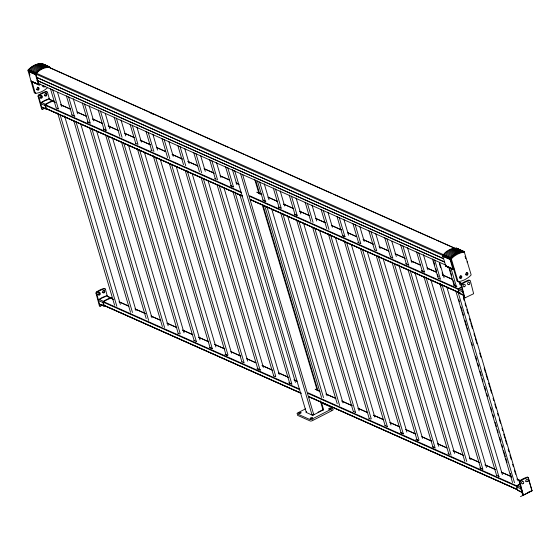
<?xml version="1.0" encoding="UTF-8"?>
<svg xmlns="http://www.w3.org/2000/svg" width="560" height="560" viewBox="0 0 560 560"><rect width="100%" height="100%" fill="white"/><g stroke="black" fill="none" stroke-linecap="round" stroke-linejoin="round"><path stroke-width="0.84" d="M446.943 266.343L445.76 265.93L442.869 256.207C444.052 251.629 453.096 246.596 457.177 248.878M445.76 265.93L453.866 269.612L452.921 269.122L450.03 259.392C451.213 254.821 460.257 249.781 464.331 252.07L471.037 274.421A0.868 0.721 -66 0 1 470.764 275.394A23.226 19.271 -66 0 1 458.626 281.61L457.744 281.211A0.868 0.721 -66 0 1 457.044 280.742L450.59 258.965A0.868 0.721 -66 0 1 450.863 257.992A23.226 19.271 -66 0 1 463.001 251.776L463.883 252.168A0.868 0.721 -66 0 1 464.583 252.644M40.852 84.112L39.242 84.875L38.367 84.49L35.511 74.599L28.35 71.407C29.617 66.745 38.402 62.223 42.658 64.113M35.511 74.599C36.729 70.035 45.815 65.093 49.861 67.431M467.166 262.381L467.18 261.688M28.868 70.476L28.805 71.092M451.073 258.405L451.01 258.755M517.174 486.101L517.048 486.64M44.541 108.402L42.343 109.459L41.692 109.193L38.059 96.222A1.043 0.875 -68 0 1 38.458 95.137L38.542 95.074A27.993 23.52 -68 0 1 45.899 91.553L45.99 91.532A1.043 0.875 -68 0 1 46.83 92.022L46.865 92.113M40.719 103.642A1.043 0.875 -68 0 1 41.118 102.557L41.202 102.494A27.993 23.52 -68 0 1 48.559 98.973L48.657 98.952A1.043 0.875 -68 0 1 49.497 99.449L47.488 92.288A1.043 0.875 -68 0 0 46.648 91.798L46.557 91.819A27.993 23.52 -68 0 0 39.193 95.34L39.109 95.403A1.043 0.875 -68 0 0 38.717 96.488L42.343 109.459M49.525 99.54L53.858 101.213A1.043 0.875 -68 0 0 53.018 100.723L52.92 100.744A27.993 23.52 -68 0 0 45.563 104.265L45.479 104.328A1.043 0.875 -68 0 0 45.08 105.406L46.102 109.053L46.501 108.864L45.5 105.266L45.759 104.657A27.468 23.079 -68 0 1 52.969 101.206L53.487 101.507M107.366 296.415L105.462 289.303L104.776 288.918A1.043 0.861 -65.9 0 0 103.943 288.435L103.852 288.456A27.993 23.247 -65.9 0 0 96.488 291.97L96.404 292.033A1.043 0.861 -65.9 0 0 95.991 293.111L99.428 305.998L100.093 306.292L103.019 304.892M105.462 289.303L105.434 289.212A1.043 0.861 -65.9 0 0 104.608 288.729L104.51 288.75A27.993 23.247 -65.9 0 0 97.146 292.264L97.069 292.327A1.043 0.861 -65.9 0 0 96.656 293.412L100.093 306.292M107.331 296.324A1.043 0.861 -65.9 0 0 106.505 295.841L106.414 295.862A27.993 23.247 -65.9 0 0 99.043 299.376L98.966 299.439A1.043 0.861 -65.9 0 0 98.553 300.517L102.984 302.589L103.929 306.117L104.328 305.928L103.376 302.358L103.642 301.742A27.468 22.813 -65.9 0 1 110.866 298.298L111.377 298.599M108.101 296.744L111.741 298.298A1.043 0.861 -65.9 0 0 110.915 297.815L110.824 297.836A27.993 23.247 -65.9 0 0 103.46 301.357L103.376 301.42A1.043 0.861 -65.9 0 0 102.963 302.498L102.984 302.589M469.735 280.7L469.707 280.616A1.043 0.854 -64.1 0 0 468.895 280.133L468.797 280.154A27.993 22.939 -64.1 0 0 461.44 283.682L461.356 283.745A1.043 0.854 -64.1 0 0 460.936 284.816L464.184 297.605L464.856 297.934L473.641 293.727L470.379 280.938A1.043 0.854 -64.1 0 0 469.56 280.462L469.469 280.483A27.993 22.939 -64.1 0 0 462.112 284.011L462.028 284.074A1.043 0.854 -64.1 0 0 461.608 285.145L464.856 297.934M461.755 286.79A27.993 22.939 -64.1 0 0 458.766 288.561L458.682 288.624A1.043 0.854 -64.1 0 0 458.262 289.702L459.172 293.3L464.044 295.281L459.172 293.3M519.799 480.704L519.722 480.767A1.043 0.854 -64.1 0 0 519.295 481.845L522.55 494.634L523.285 495.208L532 490.749L528.451 478.128A0.882 0.721 -64.1 0 0 527.905 477.512L527.163 477.176A27.993 22.939 -64.1 0 0 519.799 480.704L520.471 481.033A27.993 22.939 -64.1 0 1 527.828 477.505M520.471 481.033L520.394 481.096A1.043 0.854 -64.1 0 0 519.967 482.167L523.285 495.208L521.094 488.901A1.043 0.854 -64.1 0 1 521.129 488.432M520.114 483.812A27.993 22.939 -64.1 0 0 517.125 485.59L517.041 485.653A1.043 0.854 -64.1 0 0 516.621 486.724L517.531 490.322L522.004 492.499M305.508 408.863L297.85 412.79A1.736 0.693 -16.5 0 0 297.311 413.91L309.694 419.426A1.736 0.693 -16.5 0 0 311.997 419.097L331.919 408.891A1.736 0.693 -16.5 0 0 332.458 407.771L320.845 402.598M317.996 412.23L321.832 410.263M234.542 170.52A1.302 0.518 -16.5 0 0 234.675 170.618L306.32 412.475L312.067 415.037A1.302 0.518 -16.5 0 0 313.796 414.785L323.043 410.046A1.302 0.518 -16.5 0 0 323.449 409.206L321.468 402.514M520.492 496.643L532 490.749L528.339 478.541L529.081 481.6M453.894 268.737L453.432 268.541M32.319 81.606L31.108 81.074L39.48 84.798M527.275 492.688L532 490.749M313.145 414.68L312.732 414.68M527.163 477.176L527.254 477.155A1.043 0.854 -64.1 0 1 528.073 477.638L528.101 477.729M39.291 84.308L37.324 83.566M463.841 252.231C459.396 251.314 452.718 255.087 450.478 259.077L453.341 268.758L453.845 269.066M49.28 67.424C44.66 67.046 38.262 70.154 35.966 74.284L38.92 84.273M45.899 91.553L46.557 91.819M48.559 98.973L52.92 100.744M38.542 95.074L39.193 95.34M38.08 96.32L38.738 96.579M41.202 102.494L45.563 104.265M40.74 103.74L45.101 105.504M42.14 107.1L46.501 108.864M41.734 107.289L46.102 109.053M41.713 63.364L49.497 66.836M456.176 248.017L464.058 251.573M41.44 63.371L49.679 67.046M455.903 248.017L464.149 251.685M43.393 64.337L49.756 67.172M457.065 248.619L464.226 251.811M43.456 64.47L49.021 66.955M457.926 249.109L463.491 251.587M46.676 66.017L49.063 67.081M46.368 66.045L48.755 67.109M47.579 66.654L461.937 251.398M40.313 63.546L47.474 66.731M49.882 67.844L64.26 74.249M65.856 74.963L140.952 108.43M142.548 109.137L167.314 120.176M168.91 120.89L228.83 147.588M230.426 148.302L244.006 154.35M245.602 155.064L331.884 193.508M333.48 194.222L347.06 200.277M348.663 200.984L434.938 239.435M436.541 240.149L450.121 246.197M451.717 246.911L454.909 248.332M150.633 113.071L153.027 114.135M39.207 63.784L46.361 66.976M453.67 248.465L460.824 251.65M38.094 64.092L45.255 67.284M452.564 248.78L459.718 251.972M36.995 64.463L44.156 67.655M451.465 249.165L458.626 252.357M35.91 64.904L43.071 68.089M450.38 249.62L457.541 252.805M34.839 65.401L41.993 68.593M449.309 250.131L456.47 253.323M33.782 65.961L40.943 69.153M448.259 250.705L455.42 253.897M32.746 66.584L39.907 69.776M447.23 251.342L454.384 254.527M31.738 67.27L38.892 70.455M446.222 252.028L453.383 255.22M30.751 68.005L37.912 71.197M445.242 252.777L452.403 255.969M29.792 68.796L36.953 71.988M444.29 253.582L451.451 256.767M28.868 69.643L36.022 72.835M443.366 254.436L450.527 257.628M28.763 69.755L35.917 72.947M443.268 254.548L450.422 257.74M28.658 69.881L35.819 73.073M36.246 73.227L443.674 254.786M450.863 257.992L451.745 258.384A23.226 19.271 -66 0 1 463.883 252.168M28.567 70.021L35.728 73.213M443.163 254.681L450.324 257.873M443.072 254.821L450.233 258.006M28.49 70.168L35.644 73.36M442.995 254.968L450.156 258.153M28.42 70.322L35.581 73.507M442.932 255.115L450.093 258.307M28.371 70.476L35.532 73.668M442.883 255.276L450.037 258.468M28.329 70.637L35.49 73.829M40.719 63.553A0.868 0.721 -66 0 0 40.488 63.539A23.226 19.271 -66 0 0 28.315 69.615A0.868 0.721 -66 0 0 28.035 70.588L450.002 258.629M450.59 258.965L451.479 259.357L457.926 281.134A0.868 0.721 -66 0 0 458.626 281.61M442.82 255.598L449.981 258.79M28.294 70.959L35.455 74.151M442.813 255.759L449.974 258.951M28.301 71.12L35.462 74.305M28.322 71.274L35.483 74.466M442.82 255.92L449.981 259.105M442.841 256.074L450.002 259.259M442.869 256.207L450.03 259.392M36.939 77.455L443.569 258.657M36.974 77.574L443.604 258.776M37.121 80.409L444.549 261.968M37.156 80.528L444.584 262.087M38.01 83.426L446.243 265.342M452.123 268.366L453.712 269.073M445.718 265.818L454.104 269.528M31.143 81.179L39.375 84.84M31.283 81.403L39.116 84.889M445.9 266.154L453.733 269.633M31.472 81.571L38.864 84.868M446.096 266.322L453.481 269.605M457.044 280.742L457.926 281.134M28.035 70.588L34.265 92.47L35.154 92.869A0.868 0.721 -66 0 0 35.847 93.352A23.226 19.271 -66 0 0 47.131 88.088M35.847 93.352L34.965 92.953A0.868 0.721 -66 0 1 34.265 92.47M52.199 100.982L55.398 102.41M60.991 104.902L70.581 109.172M76.972 112.021L86.562 116.298M92.953 119.147L102.543 123.417M108.136 125.909L118.524 130.536M124.915 133.385L134.505 137.662M140.098 140.154L150.479 144.781M156.877 147.63L165.662 151.55M172.06 154.399L182.441 159.026M188.839 161.875L197.624 165.788M204.015 168.637L214.403 173.264M219.996 175.763L229.586 180.033M235.977 182.882L239.176 184.303M256.753 192.136L261.548 194.278M267.939 197.127L277.529 201.397M283.92 204.246L293.51 208.516M299.901 211.365L309.491 215.642M315.882 218.491L325.472 222.761M331.863 225.61L341.453 229.88M347.844 232.729L356.636 236.649M363.027 239.498L373.415 244.125M379.008 246.617L388.598 250.894M394.989 253.743L405.377 258.37M410.97 260.862L420.56 265.132M426.951 267.981L436.541 272.258M442.932 275.107L452.522 279.377M458.913 282.226L462.112 283.647M53.396 101.556L54.992 102.263M60.585 104.762L70.175 109.032M77.364 112.238L86.156 116.151M92.547 119L102.137 123.277M108.528 126.126L117.313 130.039M124.509 133.245L134.099 137.515M140.49 140.364L150.08 144.641M156.471 147.49L165.256 151.403M172.452 154.609L182.035 158.879M187.635 161.371L198.016 166.005M204.414 168.854L213.199 172.767M221.193 176.33L229.18 179.893M236.376 183.092L237.972 183.806M257.145 192.353L261.94 194.488M268.338 197.337L277.123 201.257M283.514 204.106L292.306 208.019M299.495 211.225L309.085 215.495M315.476 218.344L325.066 222.621M331.457 225.47L341.047 229.74M347.438 232.589L356.23 236.509M363.419 239.708L373.009 243.985M379.4 246.834L388.99 251.104M395.381 253.953L404.173 257.873M412.16 261.429L420.154 264.992M427.343 268.198L436.135 272.111M442.526 274.96L452.116 279.237M459.305 282.436L461.706 283.507M56.476 108.143L58.093 108.85M71.673 114.898L74.872 116.326M87.64 122.031L90.048 123.088M103.621 129.15L106.029 130.214M135.583 143.395L137.193 144.102M150.766 150.164L152.376 150.864M214.69 178.647L216.3 179.347M230.671 185.766L233.079 186.83M262.633 200.011L265.839 201.425M278.614 207.13L281.022 208.194M294.595 214.256L297.003 215.313M342.538 235.62L344.946 236.677M357.721 242.382L360.129 243.446M374.493 249.865L376.11 250.565M390.474 256.984L392.889 258.041M405.657 263.746L408.87 265.167M421.638 270.872L424.053 271.929M438.417 278.348L440.034 279.048M453.6 285.11L456.813 286.531M87.619 122.108L89.215 122.822M103.6 129.234L105.994 130.298M230.643 185.85L233.044 186.914M263.403 200.445L265.006 201.159M278.586 207.214L280.182 207.921M294.567 214.333L296.968 215.404M342.51 235.697L344.904 236.768M421.617 270.949L424.011 272.02M454.377 285.551L456.771 286.615M45.087 104.629L240.856 191.863M249.641 195.783L458.99 289.072M44.912 105.133L241.472 192.731M249.466 196.287L458.01 289.226M46.963 108.885L241.927 195.762M250.719 199.682L459.263 292.614M45.325 108.213L241.892 195.811M250.677 199.724L460.824 293.37M45.136 108.241L242.571 196.224M250.488 199.752L460.712 293.433M110.558 298.011L113.757 299.432M119.35 301.924L128.94 306.201M135.331 309.05L145.719 313.677M151.312 316.169L160.902 320.439M167.293 323.288L176.883 327.565M182.476 330.057L192.864 334.684M198.457 337.176L208.845 341.803M214.438 344.295L224.826 348.929M231.217 351.778L240.807 356.048M246.4 358.54L255.99 362.817M262.381 365.659L272.769 370.293M278.362 372.785L287.952 377.055M294.343 379.904L296.737 380.975M315.119 389.165L319.907 391.3M326.305 394.149L335.888 398.419M341.481 400.911L351.869 405.545M358.267 408.394L367.85 412.664M373.443 415.156L383.831 419.783M390.229 422.632L399.812 426.909M405.405 429.401L415.793 434.028M422.191 436.877L431.774 441.147M437.367 443.639L446.957 447.916M453.348 450.765L463.736 455.392M469.329 457.884L478.919 462.161M485.31 465.01L495.698 469.637M501.291 472.129L510.881 476.399M517.272 479.248L520.471 480.676M110.957 298.221L112.553 298.935M118.944 301.784L128.534 306.054M134.925 308.903L144.515 313.18M150.906 316.022L159.698 319.942M166.887 323.148L176.477 327.418M182.868 330.267L192.458 334.544M198.849 337.393L208.439 341.663M215.628 344.869L223.622 348.425M230.811 351.631L240.401 355.908M246.792 358.757L255.584 362.67M261.975 365.519L271.565 369.796M278.754 372.995L288.344 377.272M293.937 379.764L297.129 381.185M315.511 389.375L319.501 391.16M325.899 394.009L335.482 398.279M342.678 401.485L352.268 405.755M357.861 408.247L367.444 412.524M373.842 415.373L383.425 419.643M389.823 422.492L399.406 426.762M405.804 429.611L415.387 433.888M421.785 436.737L431.368 441.007M437.766 443.856L446.551 447.776M452.942 450.618L462.532 454.895M469.721 458.101L479.311 462.371M484.904 464.863L494.494 469.14M501.683 472.339L510.475 476.259M516.866 479.108L520.863 480.886M177.961 333.298L179.578 333.998M193.942 340.417L196.357 341.481M209.923 347.543L212.338 348.6M225.106 354.305L227.521 355.362M241.885 361.781L243.502 362.488M257.068 368.55L260.281 369.964M273.847 376.026L275.457 376.733M289.03 382.795L291.438 383.852M353.752 411.635L355.362 412.335M368.935 418.397L370.545 419.104M384.916 425.523L387.324 426.58M400.897 432.642L403.305 433.699M416.08 439.411L418.488 440.468M432.859 446.887L434.469 447.587M448.042 453.649L449.652 454.356M480.004 467.894L482.412 468.951M496.783 475.37L499.191 476.427M209.902 347.62L212.296 348.691M225.085 354.389L227.479 355.453M257.845 368.984L260.239 370.055M289.009 382.872L291.403 383.943M400.869 432.719L403.27 433.79M416.052 439.488L418.453 440.559M432.831 446.964L434.434 447.678M479.976 467.971L482.377 469.042M103.446 301.651L299.215 388.892M308.007 392.805L517.356 486.094M103.271 302.155L299.831 389.753M307.825 393.316L517.174 486.605M104.524 305.55L301.084 393.148M517.629 489.643L309.078 396.704L517.587 489.685M104.489 305.592L301.049 393.19M103.495 305.263L300.937 393.246M308.854 396.774L517.475 489.741M103.852 288.456L104.51 288.75M106.414 295.862L110.824 297.836M96.488 291.97L97.146 292.271M96.012 293.209L96.677 293.503M99.05 299.376L103.46 301.357M104.328 305.928L99.519 304.143L103.929 306.117M468.797 280.154L469.469 280.483M461.44 283.682L462.112 284.011M460.957 284.914L461.629 285.236M458.766 288.568L462.49 290.381M458.276 289.793L462.749 291.97M519.988 482.265L519.316 481.936L523.285 495.208M517.125 485.59L520.856 487.403M516.642 486.815L521.115 488.992M517.93 490.126L520.17 491.218M42.063 64.162L41.769 63.959A0.868 0.721 -66 0 1 41.916 64.141M465.045 256.291L465.766 258.727M458.997 281.505L459.991 284.858M462.966 294.91L518.063 480.907M463.344 297.801L464.086 300.314M465.08 303.66L465.822 306.166M466.809 309.512L468.048 313.698M469.539 318.717L470.281 321.223M470.778 322.896L472.507 328.748M473.998 333.767L474.74 336.28M475.237 337.953L476.966 343.805M479.696 353.01L480.935 357.189M484.155 368.06L485.394 372.246M485.891 373.919L487.62 379.771M488.614 383.117L489.853 387.303M490.35 388.969L491.589 393.155M493.073 398.174L493.815 400.68M494.809 404.026L496.048 408.212M497.532 413.231L498.274 415.737M499.268 419.083L500.507 423.262M501.991 428.281L502.733 430.794M503.727 434.14L504.966 438.319M505.463 439.992L506.702 444.178M508.186 449.197L508.928 451.703M509.922 455.049L511.161 459.228M512.645 464.247L513.387 466.76M514.381 470.106L515.62 474.285M450.87 267.904L456.316 286.293M458.052 292.145L514.507 482.734M449.218 267.176L450.457 271.362M450.954 273.028L451.696 275.541M453.18 280.553L454.419 284.739M458.745 299.341L459.487 301.854M460.978 306.873L462.217 311.052M462.707 312.725L463.456 315.238M464.94 320.25L466.676 326.109M467.166 327.782L467.915 330.288M471.632 342.839L472.374 345.345M475.594 356.216L476.833 360.402M477.82 363.748L478.569 366.254M480.053 371.273L481.292 375.459M482.279 378.805L483.028 381.311M484.512 386.33L485.751 390.509M486.745 393.855L487.487 396.368M490.707 407.239L491.946 411.425M492.933 414.771L493.682 417.277M495.166 422.296L496.405 426.475M497.392 429.821L498.141 432.334M499.625 437.353L500.864 441.532M501.858 444.878L502.6 447.391M503.587 450.73L505.323 456.589M505.82 458.262L507.059 462.441M510.279 473.319L511.518 477.498M448.658 266.917L454.104 285.306M455.84 291.158L512.54 482.587M439.607 262.682L444.073 277.76M446.803 286.979L502.39 474.656M439.383 263.564L440.622 267.743M442.106 272.762L442.848 275.268M434.707 259.973L440.398 279.202M442.134 285.047L498.834 476.476M433.545 260.918L434.784 265.104M435.778 268.443L436.52 270.956M437.514 274.302L438.256 276.808M440.237 283.493L440.979 286.006M432.495 258.986L438.186 278.215M439.677 283.227L496.622 475.489M423.437 254.751L427.903 269.829M430.885 279.888L486.472 467.558M418.789 252.882L424.48 272.104M425.971 277.123L482.916 469.385M416.577 251.895L422.275 271.117M424.004 276.969L480.711 468.398M407.519 247.66L411.985 262.738M414.967 272.79L470.309 459.627M402.871 245.784L408.562 265.013M410.053 270.025L466.753 461.454M400.659 244.804L406.357 264.026M408.086 269.878L464.793 461.307M391.853 241.402L396.319 256.487M398.804 264.859L454.643 453.376M386.953 238.693L392.651 257.922M394.38 263.774L451.087 455.196M384.741 237.706L390.439 256.935M391.923 261.947L448.875 454.209M375.69 233.471L380.156 248.556M383.131 258.608L438.725 446.278M371.035 231.602L376.733 250.824M378.217 255.843L435.169 448.105M368.823 230.615L374.521 249.844M376.25 255.689L432.957 447.118M359.772 226.38L364.238 241.458M367.213 251.51L422.555 438.347M355.117 224.504L360.815 243.733M362.544 249.585L418.999 440.174M352.905 223.524L358.603 242.746M360.339 248.598L417.039 440.027M343.854 219.282L348.565 235.207M351.295 244.419L406.889 432.096M339.199 217.413L344.897 236.642M346.626 242.494L403.333 433.916M336.987 216.426L342.685 235.655M344.169 240.667L401.121 432.929M327.936 212.191L332.402 227.276M335.377 237.328L390.971 424.998M323.281 210.322L328.979 229.544M330.463 234.563L387.415 426.825M321.076 209.335L326.767 228.564M328.251 233.576L385.203 425.838M312.018 205.1L316.736 221.018M319.466 230.237L374.808 417.067M307.363 203.224L313.061 222.453M314.797 228.305L371.252 418.894M305.158 202.244L310.849 221.466M312.585 227.318L369.285 418.747M296.1 198.009L300.818 213.927M303.548 223.139L359.135 410.816M291.452 196.133L297.143 215.362M298.879 221.214L355.579 412.636M289.24 195.146L294.931 214.375M296.422 219.394L353.367 411.656M280.182 190.911L284.648 205.996M287.63 216.048L342.972 402.885M275.534 189.042L281.225 208.264M282.709 213.283L339.661 405.545M273.322 188.055L279.013 207.284M280.504 212.296L337.204 403.725M264.264 183.82L268.982 199.738M271.712 208.957L327.054 395.787M259.616 181.951L265.307 201.173M267.043 207.025L323.498 397.614M257.404 180.964L263.102 200.186M264.831 206.038L321.538 397.467M255.773 180.74L259.742 194.131M262.962 205.009L317.996 390.796M254.625 179.067L258.839 193.298M262.311 205.009L317.093 389.963M320.32 400.841L323.043 410.046M242.648 174.601L313.796 414.785M240.422 173.18L312.067 415.037M232.428 169.631L236.901 184.716M239.876 194.768L295.47 382.445M227.78 167.762L233.478 186.991M234.962 192.003L291.914 384.265M225.568 166.775L231.266 186.004M232.995 191.856L289.702 383.278M216.51 162.54L220.983 177.618M223.958 187.677L279.3 374.514M211.862 160.671L217.56 179.893M219.044 184.912L275.744 376.334M209.65 159.684L215.348 178.906M217.077 184.758L273.784 376.187M200.599 155.449L205.31 171.367M208.04 180.579L263.382 367.416M195.944 153.573L201.642 172.802M203.371 178.654L260.078 370.076M193.732 152.593L199.43 171.815M200.914 176.834L257.866 369.096M184.681 148.351L189.147 163.436M192.122 173.488L247.716 361.165M180.026 146.482L185.724 165.711M187.208 170.723L244.16 362.985M177.814 145.495L183.512 164.724M185.248 170.576L241.948 361.998M168.763 141.26L173.229 156.345M176.204 166.397L231.553 353.234M164.108 139.391L169.806 158.613M171.542 164.465L227.997 355.054M161.903 138.404L167.594 157.633M169.33 163.478L226.03 354.907M152.845 134.169L157.563 150.087M160.286 159.299L215.88 346.976M148.19 132.293L153.888 151.522M155.624 157.374L212.324 348.796M145.985 131.313L151.676 150.535M153.16 155.554L210.112 347.816M136.927 127.071L141.393 142.156M144.375 152.208L199.962 339.885M132.279 125.202L137.97 144.431M139.454 149.443L196.406 341.705M130.067 124.215L135.758 143.444M137.249 148.456L194.194 340.718M121.009 119.98L125.727 135.898M128.457 145.117L184.044 332.787M116.361 118.111L122.052 137.333M123.788 143.185L180.243 333.774M114.149 117.124L119.84 136.353M121.576 142.205L178.276 333.627M105.343 113.729L109.809 128.807M112.539 138.026L168.126 325.696M100.443 111.013L106.134 130.242M107.87 136.094L164.57 327.523M98.231 110.033L103.929 129.255M105.413 134.274L162.365 326.536M89.173 105.798L93.639 120.876M96.621 130.928L151.963 317.765M84.525 103.922L90.216 123.151M91.707 128.163L148.652 320.425M82.313 102.935L88.011 122.164M89.495 127.176L146.195 318.605M73.255 98.7L77.728 113.785M80.703 123.837L136.045 310.674M68.607 96.831L74.305 116.053M76.034 121.905L132.489 312.501M66.395 95.844L72.093 115.073M73.822 120.925L130.529 312.347M57.589 92.449L61.81 106.687M64.54 115.906L120.379 304.416M52.689 89.74L58.387 108.962M60.116 114.814L116.823 306.243M50.477 88.753L56.175 107.975M57.659 112.994L114.611 305.256M31.92 81.522L35.154 92.869M29.267 72.723L29.967 75.173M99.806 299.39A27.468 22.813 -65.9 0 1 100.387 299.026M101.563 298.347A27.468 22.813 -65.9 0 1 102.158 298.032M102.76 297.738A27.468 22.813 -65.9 0 1 103.369 297.458M103.978 297.192A27.468 22.813 -65.9 0 1 105.21 296.723M98.721 292.222A1.302 1.078 -65.9 0 1 99.428 293.937A1.302 1.078 -65.9 0 1 97.671 294.511M103.803 290.444A1.302 1.078 -65.9 0 1 102.2 292.425M41.391 102.893A27.468 23.079 -68 0 1 41.965 102.508M42.546 102.144A27.468 23.079 -68 0 1 43.715 101.465M44.31 101.15A27.468 23.079 -68 0 1 44.912 100.856M45.521 100.576A27.468 23.079 -68 0 1 46.13 100.31M46.746 100.065A27.468 23.079 -68 0 1 47.362 99.841M41.062 95.417A1.302 1.092 -68 0 1 41.524 97.069A1.302 1.092 -68 0 1 40.005 97.797M39.942 95.613A1.302 1.092 -68 0 1 40.208 95.438M45.416 93.226A1.302 1.092 -68 0 1 46.025 94.801A1.302 1.092 -68 0 1 44.548 95.683M462.735 291.879A1.043 0.854 -64.1 0 1 462.861 291.179M460.103 288.204A27.468 22.505 -64.1 0 1 460.684 287.861M461.279 287.525A27.468 22.505 -64.1 0 1 461.874 287.21M462.735 284.382A1.302 1.064 -64.1 0 1 462.98 284.165M37.359 87.171A1.302 1.078 -66 0 1 38.157 88.704A1.302 1.078 -66 0 1 36.582 89.621M45.143 86.177A1.302 1.078 -66 0 1 43.631 86.933A1.302 1.078 -66 0 1 43.169 85.309M44.093 86.079A1.302 1.078 -66 0 1 42.749 86.541M466.746 272.475A1.302 1.078 -66 0 1 465.752 274.785M451.479 259.357A0.868 0.721 -66 0 1 451.745 258.384M463.001 251.776A0.868 0.721 -66 0 1 463.701 252.252M460.789 275.849A1.302 1.078 -66 0 1 459.606 277.935M517.307 485.975A27.468 22.505 -64.1 0 1 517.881 485.597M518.462 485.233A27.468 22.505 -64.1 0 1 519.043 484.883M519.638 484.554A27.468 22.505 -64.1 0 1 520.233 484.239M525.728 481.264A1.302 1.064 -64.1 0 1 525.497 481.11M522.193 480.998A1.302 1.064 -64.1 0 1 522.452 481.11M297.619 414.841A1.736 0.693 -16.5 0 0 297.766 415.436L310.142 420.952A1.736 0.693 -16.5 0 0 312.452 420.616L332.367 410.417A1.736 0.693 -16.5 0 0 332.906 409.297M331.436 410.172A1.302 0.518 -16.5 0 1 331.247 410.333M330.288 409.661A1.302 0.518 -16.5 0 1 330.617 409.591M312.942 419.643A1.302 0.518 -16.5 0 1 312.753 419.804M313.88 414.134A0.917 0.371 -16.5 0 1 313.894 414.512M313.754 414.631A0.917 0.371 -16.5 0 1 312.69 414.96A0.917 0.371 -16.5 0 1 312.256 414.638M323.309 409.619A0.917 0.371 -16.5 0 1 322.238 410.165M306.572 412.321A0.917 0.371 -16.5 0 1 306.544 411.95M306.32 412.475A1.302 0.518 -16.5 0 1 306.362 411.866M28.784 70.994A0.868 0.721 -66 0 1 28.847 70.315M99.764 294.805A1.302 1.078 -65.9 0 0 99.729 292.635A1.302 1.078 -65.9 0 0 98.07 294.014A1.302 1.078 -65.9 0 0 99.764 294.805M104.076 292.782A1.302 1.078 -65.9 0 0 104.363 290.584A1.302 1.078 -65.9 0 0 102.557 291.662A1.302 1.078 -65.9 0 0 104.076 292.782M41.86 97.895A1.302 1.092 -68 0 0 41.797 95.718A1.302 1.092 -68 0 0 40.145 97.097A1.302 1.092 -68 0 0 41.86 97.895M46.172 95.872A1.302 1.092 -68 0 0 46.431 93.667A1.302 1.092 -68 0 0 44.632 94.745A1.302 1.092 -68 0 0 46.172 95.872M468.965 284.578A1.302 1.064 -64.1 0 0 469.455 282.408A1.302 1.064 -64.1 0 0 467.593 283.304A1.302 1.064 -64.1 0 0 468.965 284.578M464.695 286.636A1.302 1.064 -64.1 0 0 464.87 284.459A1.302 1.064 -64.1 0 0 463.113 285.677A1.302 1.064 -64.1 0 0 464.695 286.636M38.318 89.971A1.302 1.078 -66 0 0 38.752 87.787A1.302 1.078 -66 0 0 36.897 88.711A1.302 1.078 -66 0 0 38.318 89.971M461.069 278.208A1.302 1.078 -66 0 0 461.482 276.017A1.302 1.078 -66 0 0 459.634 276.969A1.302 1.078 -66 0 0 461.069 278.208M467.215 275.058A1.302 1.078 -66 0 0 467.628 272.874A1.302 1.078 -66 0 0 465.78 273.819A1.302 1.078 -66 0 0 467.215 275.058M527.324 481.607A1.302 1.064 -64.1 0 0 527.821 479.43A1.302 1.064 -64.1 0 0 525.959 480.326A1.302 1.064 -64.1 0 0 527.324 481.607M523.054 483.665A1.302 1.064 -64.1 0 0 523.229 481.488A1.302 1.064 -64.1 0 0 521.479 482.699A1.302 1.064 -64.1 0 0 523.054 483.665M299.292 413.637A1.302 0.518 -16.5 0 0 301.14 412.692A1.302 0.518 -16.5 0 0 299.222 412.72A1.302 0.518 -16.5 0 0 299.292 413.637M310.793 418.761A1.302 0.518 -16.5 0 0 312.641 417.816A1.302 0.518 -16.5 0 0 310.723 417.844A1.302 0.518 -16.5 0 0 310.793 418.761M329.287 409.29A1.302 0.518 -16.5 0 0 331.135 408.338A1.302 0.518 -16.5 0 0 329.217 408.373A1.302 0.518 -16.5 0 0 329.287 409.29"/></g></svg>
